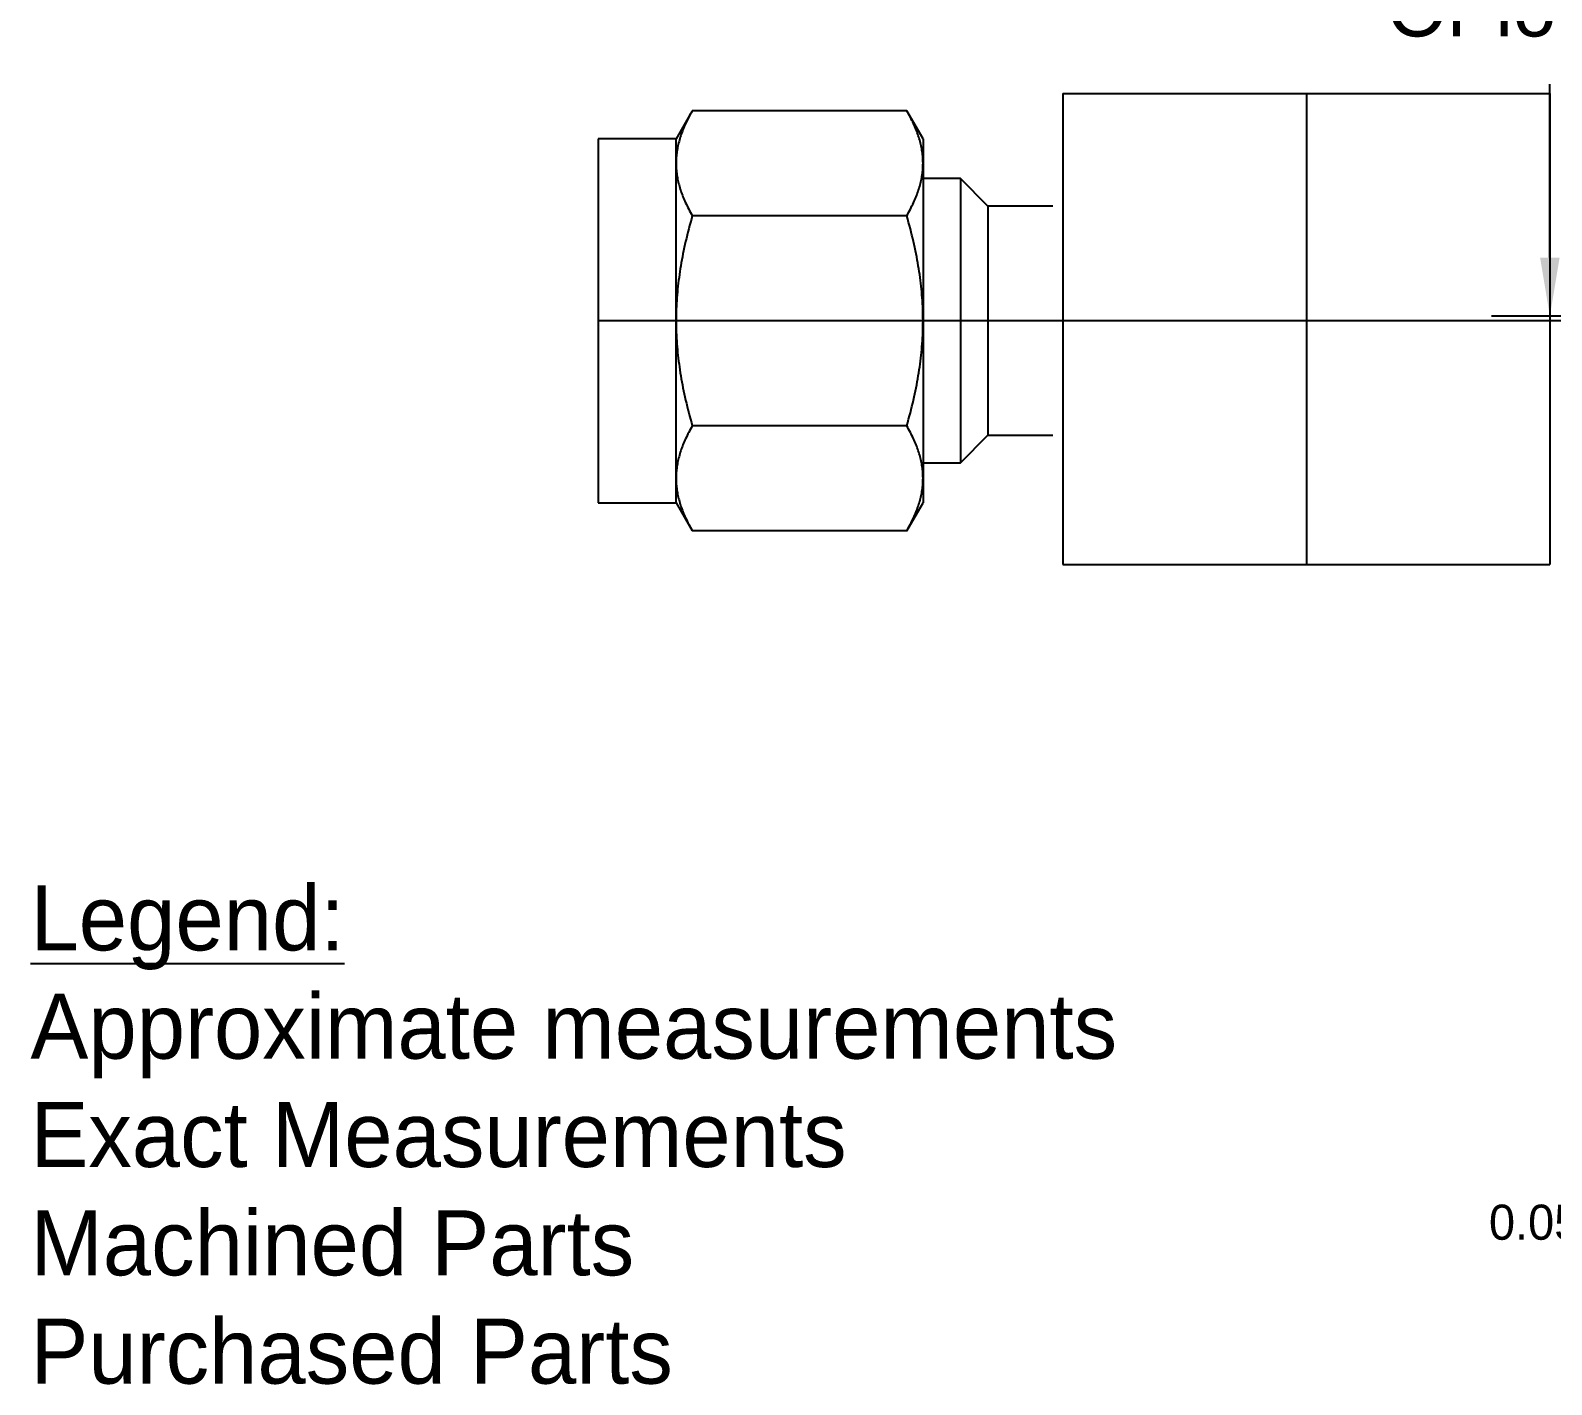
# Model space of a CAD drawing. Extents: x 22.1 to 29.7, y -15.3 to -5.1.
# Drawn here: x 22.124 to 24.465, y -10.509 to -8.425 of the extents above; entities that cross this region are included whole.
import ezdxf

# ---------------------------------------------------------------- set-up
doc = ezdxf.new("R2010")
doc.units = 0
doc.header["$MEASUREMENT"] = 0
doc.linetypes.add('CENTER2', pattern=[28.575, 19.05, -3.175, 3.175, -3.175])
doc.layers.get('0').update_dxf_attribs({"linetype": 'CONTINUOUS'})
doc.layers.get('Defpoints').update_dxf_attribs({"linetype": 'CONTINUOUS'})
doc.layers.add('TRDETAIL3', color=7, linetype='CONTINUOUS')
doc.layers.add('TRMODEL1', color=7, linetype='CONTINUOUS')
doc.dimstyles.get("Standard").update_dxf_attribs({"dimtxt": 0.18, "dimasz": 0.18, "dimexe": 0.18, "dimexo": 0.0625, "dimgap": 0.09, "dimtad": 0, "dimtih": 1, "dimtoh": 1, "dimdec": 4, "dimzin": 0, "dimdsep": 46, "dimtxsty": 'Standard', "dimcen": 0.09, "dimadec": 0, "dimazin": 0, "dimtfac": 1, "dimtdec": 4, "dimtofl": 0, "dimtmove": 0, "dimatfit": 3, "dimfxl": 1, "dimtolj": 1, "dimtzin": 0, "dimarcsym": 0})

# ---------------------------------------------------------------- blocks, each defined once
blk = doc.blocks.new('*D16')
at = {"color": 0, "linetype": 'Continuous', "lineweight": -2, "transparency": 16777216}
for p, q in [((24.6862, -10.0386), (24.6862, -9.9846)), ((25.3469, -10.0926), (24.6322, -10.0926)), ((25.3469, -10.1512), (24.6322, -10.1512)), ((24.6862, -10.2052), (24.6862, -10.2592)), ((24.6862, -10.2592), (24.6322, -10.2592))]:
    blk.add_line(p, q, dxfattribs=at)
at = {"color": 0, "linetype": 'Continuous', "transparency": 16777216}
for points in [[(24.6772, -10.0386), (24.6952, -10.0386), (24.6862, -10.0926)], [(24.6772, -10.2052), (24.6952, -10.2052), (24.6862, -10.1512)]]:
    blk.add_solid(points, dxfattribs=at)
at = {"layer": 'Defpoints', "color": 0, "linetype": 'Continuous', "transparency": 16777216}
for p in [(25.3656, -10.0926), (24.6862, -10.1512), (25.3656, -10.1512)]:
    blk.add_point(p, dxfattribs=at)
at = {"color": 0, "linetype": 'Continuous', "transparency": 16777216, "insert": (24.4792, -10.2592), "char_height": 0.054, "attachment_point": 5}
blk.add_mtext('\\A1;0.0586', dxfattribs=at)
blk = doc.blocks.new('*D28')
at = {"color": 0, "linetype": 'Continuous', "lineweight": -2, "transparency": 16777216}
for p, q in [((25.1062, -7.7907), (24.3725, -7.7907)), ((24.4625, -7.8807), (24.4625, -8.1475)), ((24.4625, -8.7743), (24.4625, -8.5075)), ((25.1062, -8.8643), (24.3725, -8.8643))]:
    blk.add_line(p, q, dxfattribs=at)
at = {"color": 0, "linetype": 'Continuous', "transparency": 16777216}
for points in [[(24.4475, -7.8807), (24.4775, -7.8807), (24.4625, -7.7907)], [(24.4475, -8.7743), (24.4775, -8.7743), (24.4625, -8.8643)]]:
    blk.add_solid(points, dxfattribs=at)
at = {"layer": 'Defpoints', "color": 0, "linetype": 'Continuous', "transparency": 16777216}
for p in [(25.1374, -7.7907), (24.4625, -8.8643), (25.1374, -8.8643)]:
    blk.add_point(p, dxfattribs=at)
at = {"color": 0, "linetype": 'Continuous', "transparency": 16777216, "insert": (24.4625, -8.3275), "char_height": 0.09, "attachment_point": 5}
blk.add_mtext('\\A1;1.0736\\POr longer', dxfattribs=at)

msp = doc.modelspace()

# ---------------------------------------------------------------- linework, layer by layer
at = {"color": 252, "linetype": 'Continuous'}
for p, q in [((23.71324, -8.52152), (23.71324, -9.24652)), ((23.71324, -8.52152), (24.46245, -8.52152)), ((24.46245, -8.52152), (24.46245, -9.24652)), ((23.71324, -9.24652), (24.46245, -9.24652))]:
    msp.add_line(p, q, dxfattribs=at)
at = {"layer": 'TRDETAIL3', "color": 252, "linetype": 'CENTER2'}
for p, q in [((24.08784, -8.52152), (24.08784, -9.24652)), ((25.16784, -8.87152), (22.99784, -8.87152))]:
    msp.add_line(p, q, dxfattribs=at)
at = {"layer": 'TRMODEL1', "color": 252, "linetype": 'Continuous'}
for p, q in [((23.14285, -8.54821), (23.11784, -8.59152)), ((23.13366, -8.56561), (23.13253, -8.56802)), ((23.13483, -8.56319), (23.13366, -8.56561)), ((23.13605, -8.56075), (23.13483, -8.56319)), ((23.13731, -8.55829), (23.13605, -8.56075)), ((23.13862, -8.5558), (23.13731, -8.55829)), ((23.13998, -8.55329), (23.13862, -8.5558)), ((23.14139, -8.55076), (23.13998, -8.55329)), ((23.14285, -8.54821), (23.14139, -8.55076)), ((23.47283, -8.54821), (23.14285, -8.54821)), ((23.47429, -8.55076), (23.47283, -8.54821)), ((23.49784, -8.59152), (23.47283, -8.54821)), ((23.4757, -8.55329), (23.47429, -8.55076)), ((23.47706, -8.5558), (23.4757, -8.55329)), ((23.47837, -8.55829), (23.47706, -8.5558)), ((23.47964, -8.56075), (23.47837, -8.55829)), ((23.48086, -8.56319), (23.47964, -8.56075)), ((23.48203, -8.56561), (23.48086, -8.56319)), ((23.48316, -8.56802), (23.48203, -8.56561)), ((23.12433, -8.58896), (23.12363, -8.59123)), ((23.12508, -8.58669), (23.12433, -8.58896)), ((23.12586, -8.5844), (23.12508, -8.58669)), ((23.12669, -8.5821), (23.12586, -8.5844)), ((23.12755, -8.57979), (23.12669, -8.5821)), ((23.12846, -8.57747), (23.12755, -8.57979)), ((23.12941, -8.57513), (23.12846, -8.57747)), ((23.13041, -8.57277), (23.12941, -8.57513)), ((23.13145, -8.5704), (23.13041, -8.57277)), ((23.13253, -8.56802), (23.13145, -8.5704)), ((23.48424, -8.5704), (23.48316, -8.56802)), ((23.48528, -8.57277), (23.48424, -8.5704)), ((23.48627, -8.57513), (23.48528, -8.57277)), ((23.48723, -8.57747), (23.48627, -8.57513)), ((23.48813, -8.57979), (23.48723, -8.57747)), ((23.489, -8.5821), (23.48813, -8.57979)), ((23.48983, -8.5844), (23.489, -8.5821)), ((23.49061, -8.58669), (23.48983, -8.5844)), ((23.49135, -8.58896), (23.49061, -8.58669)), ((23.49205, -8.59123), (23.49135, -8.58896)), ((22.99784, -8.59152), (22.99784, -9.15152)), ((23.11784, -8.59152), (22.99784, -8.59152)), ((23.11784, -8.62903), (23.11784, -8.59152)), ((23.11883, -8.61353), (23.11857, -8.61574)), ((23.11913, -8.61132), (23.11883, -8.61353)), ((23.11947, -8.6091), (23.11913, -8.61132)), ((23.11985, -8.60689), (23.11947, -8.6091)), ((23.12027, -8.60467), (23.11985, -8.60689)), ((23.12073, -8.60244), (23.12027, -8.60467)), ((23.12123, -8.60021), (23.12073, -8.60244)), ((23.12177, -8.59798), (23.12123, -8.60021)), ((23.12235, -8.59574), (23.12177, -8.59798)), ((23.12297, -8.59349), (23.12235, -8.59574)), ((23.12363, -8.59123), (23.12297, -8.59349)), ((23.49271, -8.59349), (23.49205, -8.59123)), ((23.49333, -8.59574), (23.49271, -8.59349)), ((23.49391, -8.59798), (23.49333, -8.59574)), ((23.49445, -8.60021), (23.49391, -8.59798)), ((23.49495, -8.60244), (23.49445, -8.60021)), ((23.49541, -8.60467), (23.49495, -8.60244)), ((23.49583, -8.60689), (23.49541, -8.60467)), ((23.49621, -8.6091), (23.49583, -8.60689)), ((23.49655, -8.61132), (23.49621, -8.6091)), ((23.49686, -8.61353), (23.49655, -8.61132)), ((23.49712, -8.61574), (23.49686, -8.61353)), ((23.49784, -8.59152), (23.49784, -8.62903)), ((23.11786, -8.62681), (23.11784, -8.62903)), ((23.11784, -8.62903), (23.11786, -8.63126)), ((23.11784, -8.87152), (23.11784, -8.62903)), ((23.11792, -8.62459), (23.11786, -8.62681)), ((23.11786, -8.63126), (23.11792, -8.63348)), ((23.11803, -8.62238), (23.11792, -8.62459)), ((23.11792, -8.63348), (23.11803, -8.63569)), ((23.11817, -8.62016), (23.11803, -8.62238)), ((23.11803, -8.63569), (23.11817, -8.6379)), ((23.11835, -8.61795), (23.11817, -8.62016)), ((23.11857, -8.61574), (23.11835, -8.61795)), ((23.49734, -8.61795), (23.49712, -8.61574)), ((23.49752, -8.62016), (23.49734, -8.61795)), ((23.49766, -8.62238), (23.49752, -8.62016)), ((23.49752, -8.6379), (23.49766, -8.63569)), ((23.49776, -8.62459), (23.49766, -8.62238)), ((23.49766, -8.63569), (23.49776, -8.63348)), ((23.49782, -8.62681), (23.49776, -8.62459)), ((23.49776, -8.63348), (23.49782, -8.63126)), ((23.49784, -8.62903), (23.49782, -8.62681)), ((23.49782, -8.63126), (23.49784, -8.62903)), ((23.49784, -8.62903), (23.49784, -8.87152)), ((23.11817, -8.6379), (23.11835, -8.64012)), ((23.11835, -8.64012), (23.11857, -8.64233)), ((23.11857, -8.64233), (23.11883, -8.64454)), ((23.11883, -8.64454), (23.11913, -8.64675)), ((23.11913, -8.64675), (23.11947, -8.64897)), ((23.11947, -8.64897), (23.11985, -8.65118)), ((23.11985, -8.65118), (23.12027, -8.6534)), ((23.12027, -8.6534), (23.12073, -8.65563)), ((23.12073, -8.65563), (23.12123, -8.65786)), ((23.12123, -8.65786), (23.12177, -8.66009)), ((23.12177, -8.66009), (23.12235, -8.66233)), ((23.49333, -8.66233), (23.49391, -8.66009)), ((23.49391, -8.66009), (23.49445, -8.65786)), ((23.49445, -8.65786), (23.49495, -8.65563)), ((23.49495, -8.65563), (23.49541, -8.6534)), ((23.49541, -8.6534), (23.49583, -8.65118)), ((23.49583, -8.65118), (23.49621, -8.64897)), ((23.49621, -8.64897), (23.49655, -8.64675)), ((23.49655, -8.64675), (23.49686, -8.64454)), ((23.49686, -8.64454), (23.49712, -8.64233)), ((23.49712, -8.64233), (23.49734, -8.64012)), ((23.49734, -8.64012), (23.49752, -8.6379)), ((23.55534, -8.65277), (23.49784, -8.65277)), ((23.55534, -8.65277), (23.55534, -9.09027)), ((23.59784, -8.69527), (23.55534, -8.65277)), ((23.12235, -8.66233), (23.12297, -8.66458)), ((23.12297, -8.66458), (23.12363, -8.66684)), ((23.12363, -8.66684), (23.12433, -8.66911)), ((23.12433, -8.66911), (23.12508, -8.67138)), ((23.12508, -8.67138), (23.12586, -8.67367)), ((23.12586, -8.67367), (23.12669, -8.67597)), ((23.12669, -8.67597), (23.12755, -8.67828)), ((23.12755, -8.67828), (23.12846, -8.6806)), ((23.12846, -8.6806), (23.12941, -8.68294)), ((23.12941, -8.68294), (23.13041, -8.68529)), ((23.48528, -8.68529), (23.48627, -8.68294)), ((23.48627, -8.68294), (23.48723, -8.6806)), ((23.48723, -8.6806), (23.48813, -8.67828)), ((23.48813, -8.67828), (23.489, -8.67597)), ((23.489, -8.67597), (23.48983, -8.67367)), ((23.48983, -8.67367), (23.49061, -8.67138)), ((23.49061, -8.67138), (23.49135, -8.66911)), ((23.49135, -8.66911), (23.49205, -8.66684)), ((23.49205, -8.66684), (23.49271, -8.66458)), ((23.49271, -8.66458), (23.49333, -8.66233)), ((23.13041, -8.68529), (23.13145, -8.68766)), ((23.13145, -8.68766), (23.13253, -8.69005)), ((23.13253, -8.69005), (23.13366, -8.69245)), ((23.13366, -8.69245), (23.13483, -8.69488)), ((23.13483, -8.69488), (23.13605, -8.69732)), ((23.13605, -8.69732), (23.13731, -8.69978)), ((23.13731, -8.69978), (23.13862, -8.70227)), ((23.13862, -8.70227), (23.13998, -8.70478)), ((23.13998, -8.70478), (23.14139, -8.70731)), ((23.14139, -8.70731), (23.14285, -8.70986)), ((23.47283, -8.70986), (23.47429, -8.70731)), ((23.47429, -8.70731), (23.4757, -8.70478)), ((23.4757, -8.70478), (23.47706, -8.70227)), ((23.47706, -8.70227), (23.47837, -8.69978)), ((23.47837, -8.69978), (23.47964, -8.69732)), ((23.47964, -8.69732), (23.48086, -8.69488)), ((23.48086, -8.69488), (23.48203, -8.69245)), ((23.48203, -8.69245), (23.48316, -8.69005)), ((23.48316, -8.69005), (23.48424, -8.68766)), ((23.48424, -8.68766), (23.48528, -8.68529)), ((23.59784, -8.69527), (23.59784, -9.04777)), ((23.69784, -8.69527), (23.59784, -8.69527)), ((23.13731, -8.73002), (23.13605, -8.73495)), ((23.13862, -8.72505), (23.13731, -8.73002)), ((23.13998, -8.72004), (23.13862, -8.72505)), ((23.14139, -8.71498), (23.13998, -8.72004)), ((23.14285, -8.70986), (23.14139, -8.71498)), ((23.47283, -8.70986), (23.14285, -8.70986)), ((23.47429, -8.71498), (23.47283, -8.70986)), ((23.4757, -8.72004), (23.47429, -8.71498)), ((23.47706, -8.72505), (23.4757, -8.72004)), ((23.47837, -8.73002), (23.47706, -8.72505)), ((23.47964, -8.73495), (23.47837, -8.73002)), ((23.13145, -8.75426), (23.13041, -8.759)), ((23.13253, -8.74949), (23.13145, -8.75426)), ((23.13366, -8.74468), (23.13253, -8.74949)), ((23.13483, -8.73984), (23.13366, -8.74468)), ((23.13605, -8.73495), (23.13483, -8.73984)), ((23.48086, -8.73984), (23.47964, -8.73495)), ((23.48203, -8.74468), (23.48086, -8.73984)), ((23.48316, -8.74949), (23.48203, -8.74468)), ((23.48424, -8.75426), (23.48316, -8.74949)), ((23.48528, -8.759), (23.48424, -8.75426)), ((23.12669, -8.77766), (23.12586, -8.78225)), ((23.12755, -8.77303), (23.12669, -8.77766)), ((23.12846, -8.76838), (23.12755, -8.77303)), ((23.12941, -8.76371), (23.12846, -8.76838)), ((23.13041, -8.759), (23.12941, -8.76371)), ((23.48627, -8.76371), (23.48528, -8.759)), ((23.48723, -8.76838), (23.48627, -8.76371)), ((23.48813, -8.77303), (23.48723, -8.76838)), ((23.489, -8.77766), (23.48813, -8.77303)), ((23.48983, -8.78225), (23.489, -8.77766)), ((23.12297, -8.80043), (23.12235, -8.80492)), ((23.12363, -8.79591), (23.12297, -8.80043)), ((23.12433, -8.79138), (23.12363, -8.79591)), ((23.12508, -8.78683), (23.12433, -8.79138)), ((23.12586, -8.78225), (23.12508, -8.78683)), ((23.49061, -8.78683), (23.48983, -8.78225)), ((23.49135, -8.79138), (23.49061, -8.78683)), ((23.49205, -8.79591), (23.49135, -8.79138)), ((23.49271, -8.80043), (23.49205, -8.79591)), ((23.49333, -8.80492), (23.49271, -8.80043)), ((23.12027, -8.82279), (23.11985, -8.82723)), ((23.12073, -8.81834), (23.12027, -8.82279)), ((23.12123, -8.81388), (23.12073, -8.81834)), ((23.12177, -8.80941), (23.12123, -8.81388)), ((23.12235, -8.80492), (23.12177, -8.80941)), ((23.49391, -8.80941), (23.49333, -8.80492)), ((23.49445, -8.81388), (23.49391, -8.80941)), ((23.49495, -8.81834), (23.49445, -8.81388)), ((23.49541, -8.82279), (23.49495, -8.81834)), ((23.49583, -8.82723), (23.49541, -8.82279)), ((23.11857, -8.84493), (23.11835, -8.84936)), ((23.11883, -8.84051), (23.11857, -8.84493)), ((23.11913, -8.83609), (23.11883, -8.84051)), ((23.11947, -8.83166), (23.11913, -8.83609)), ((23.11985, -8.82723), (23.11947, -8.83166)), ((23.49621, -8.83166), (23.49583, -8.82723)), ((23.49655, -8.83609), (23.49621, -8.83166)), ((23.49686, -8.84051), (23.49655, -8.83609)), ((23.49712, -8.84493), (23.49686, -8.84051)), ((23.49734, -8.84936), (23.49712, -8.84493)), ((23.11786, -8.86708), (23.11784, -8.87152)), ((23.11784, -8.87152), (23.11786, -8.87597)), ((23.11784, -9.11401), (23.11784, -8.87152)), ((23.11792, -8.86264), (23.11786, -8.86708)), ((23.11803, -8.85821), (23.11792, -8.86264)), ((23.11817, -8.85378), (23.11803, -8.85821)), ((23.11835, -8.84936), (23.11817, -8.85378)), ((23.49752, -8.85378), (23.49734, -8.84936)), ((23.49766, -8.85821), (23.49752, -8.85378)), ((23.49776, -8.86264), (23.49766, -8.85821)), ((23.49782, -8.86708), (23.49776, -8.86264)), ((23.49784, -8.87152), (23.49782, -8.86708)), ((23.49782, -8.87597), (23.49784, -8.87152)), ((23.49784, -8.87152), (23.49784, -9.11401)), ((23.11786, -8.87597), (23.11792, -8.8804)), ((23.11792, -8.8804), (23.11803, -8.88484)), ((23.11803, -8.88484), (23.11817, -8.88926)), ((23.11817, -8.88926), (23.11835, -8.89369)), ((23.11835, -8.89369), (23.11857, -8.89811)), ((23.49712, -8.89811), (23.49734, -8.89369)), ((23.49734, -8.89369), (23.49752, -8.88926)), ((23.49752, -8.88926), (23.49766, -8.88484)), ((23.49766, -8.88484), (23.49776, -8.8804)), ((23.49776, -8.8804), (23.49782, -8.87597)), ((23.11857, -8.89811), (23.11883, -8.90253)), ((23.11883, -8.90253), (23.11913, -8.90696)), ((23.11913, -8.90696), (23.11947, -8.91138)), ((23.11947, -8.91138), (23.11985, -8.91582)), ((23.11985, -8.91582), (23.12027, -8.92026)), ((23.49541, -8.92026), (23.49583, -8.91582)), ((23.49583, -8.91582), (23.49621, -8.91138)), ((23.49621, -8.91138), (23.49655, -8.90696)), ((23.49655, -8.90696), (23.49686, -8.90253)), ((23.49686, -8.90253), (23.49712, -8.89811)), ((23.12027, -8.92026), (23.12073, -8.92471)), ((23.12073, -8.92471), (23.12123, -8.92916)), ((23.12123, -8.92916), (23.12177, -8.93363)), ((23.12177, -8.93363), (23.12235, -8.93812)), ((23.12235, -8.93812), (23.12297, -8.94262)), ((23.49271, -8.94262), (23.49333, -8.93812)), ((23.49333, -8.93812), (23.49391, -8.93363)), ((23.49391, -8.93363), (23.49445, -8.92916)), ((23.49445, -8.92916), (23.49495, -8.92471)), ((23.49495, -8.92471), (23.49541, -8.92026)), ((23.12297, -8.94262), (23.12363, -8.94713)), ((23.12363, -8.94713), (23.12433, -8.95166)), ((23.12433, -8.95166), (23.12508, -8.95622)), ((23.12508, -8.95622), (23.12586, -8.96079)), ((23.12586, -8.96079), (23.12669, -8.96539)), ((23.12669, -8.96539), (23.12755, -8.97001)), ((23.48813, -8.97001), (23.489, -8.96539)), ((23.489, -8.96539), (23.48983, -8.96079)), ((23.48983, -8.96079), (23.49061, -8.95622)), ((23.49061, -8.95622), (23.49135, -8.95166)), ((23.49135, -8.95166), (23.49205, -8.94713)), ((23.49205, -8.94713), (23.49271, -8.94262)), ((23.12755, -8.97001), (23.12846, -8.97466)), ((23.12846, -8.97466), (23.12941, -8.97933)), ((23.12941, -8.97933), (23.13041, -8.98404)), ((23.13041, -8.98404), (23.13145, -8.98878)), ((23.13145, -8.98878), (23.13253, -8.99355)), ((23.48316, -8.99355), (23.48424, -8.98878)), ((23.48424, -8.98878), (23.48528, -8.98404)), ((23.48528, -8.98404), (23.48627, -8.97933)), ((23.48627, -8.97933), (23.48723, -8.97466)), ((23.48723, -8.97466), (23.48813, -8.97001)), ((23.13253, -8.99355), (23.13366, -8.99836)), ((23.13366, -8.99836), (23.13483, -9.00321)), ((23.13483, -9.00321), (23.13605, -9.00809)), ((23.13605, -9.00809), (23.13731, -9.01302)), ((23.47837, -9.01302), (23.47964, -9.00809)), ((23.47964, -9.00809), (23.48086, -9.00321)), ((23.48086, -9.00321), (23.48203, -8.99836)), ((23.48203, -8.99836), (23.48316, -8.99355)), ((23.13731, -9.01302), (23.13862, -9.01799)), ((23.13862, -9.01799), (23.13998, -9.023)), ((23.13998, -9.023), (23.14139, -9.02807)), ((23.14139, -9.03574), (23.13998, -9.03827)), ((23.14139, -9.02807), (23.14285, -9.03318)), ((23.14285, -9.03318), (23.14139, -9.03574)), ((23.47283, -9.03318), (23.14285, -9.03318)), ((23.47283, -9.03318), (23.47429, -9.02807)), ((23.47429, -9.03574), (23.47283, -9.03318)), ((23.47429, -9.02807), (23.4757, -9.023)), ((23.4757, -9.03827), (23.47429, -9.03574)), ((23.4757, -9.023), (23.47706, -9.01799)), ((23.47706, -9.01799), (23.47837, -9.01302)), ((23.13041, -9.05775), (23.12941, -9.0601)), ((23.13145, -9.05538), (23.13041, -9.05775)), ((23.13253, -9.05299), (23.13145, -9.05538)), ((23.13366, -9.05059), (23.13253, -9.05299)), ((23.13483, -9.04817), (23.13366, -9.05059)), ((23.13605, -9.04572), (23.13483, -9.04817)), ((23.13731, -9.04326), (23.13605, -9.04572)), ((23.13862, -9.04077), (23.13731, -9.04326)), ((23.13998, -9.03827), (23.13862, -9.04077)), ((23.47706, -9.04077), (23.4757, -9.03827)), ((23.47837, -9.04326), (23.47706, -9.04077)), ((23.47964, -9.04572), (23.47837, -9.04326)), ((23.48086, -9.04817), (23.47964, -9.04572)), ((23.48203, -9.05059), (23.48086, -9.04817)), ((23.48316, -9.05299), (23.48203, -9.05059)), ((23.48424, -9.05538), (23.48316, -9.05299)), ((23.48528, -9.05775), (23.48424, -9.05538)), ((23.48627, -9.0601), (23.48528, -9.05775)), ((23.55534, -9.09027), (23.59784, -9.04777)), ((23.59784, -9.04777), (23.69784, -9.04777)), ((23.12235, -9.08071), (23.12177, -9.08295)), ((23.12297, -9.07846), (23.12235, -9.08071)), ((23.12363, -9.0762), (23.12297, -9.07846)), ((23.12433, -9.07394), (23.12363, -9.0762)), ((23.12508, -9.07166), (23.12433, -9.07394)), ((23.12586, -9.06937), (23.12508, -9.07166)), ((23.12669, -9.06708), (23.12586, -9.06937)), ((23.12755, -9.06476), (23.12669, -9.06708)), ((23.12846, -9.06244), (23.12755, -9.06476)), ((23.12941, -9.0601), (23.12846, -9.06244)), ((23.48723, -9.06244), (23.48627, -9.0601)), ((23.48813, -9.06476), (23.48723, -9.06244)), ((23.489, -9.06708), (23.48813, -9.06476)), ((23.48983, -9.06937), (23.489, -9.06708)), ((23.49061, -9.07166), (23.48983, -9.06937)), ((23.49135, -9.07394), (23.49061, -9.07166)), ((23.49205, -9.0762), (23.49135, -9.07394)), ((23.49271, -9.07846), (23.49205, -9.0762)), ((23.49333, -9.08071), (23.49271, -9.07846)), ((23.49391, -9.08295), (23.49333, -9.08071)), ((23.11817, -9.10514), (23.11803, -9.10735)), ((23.11835, -9.10293), (23.11817, -9.10514)), ((23.11857, -9.10072), (23.11835, -9.10293)), ((23.11883, -9.0985), (23.11857, -9.10072)), ((23.11913, -9.09629), (23.11883, -9.0985)), ((23.11947, -9.09408), (23.11913, -9.09629)), ((23.11985, -9.09186), (23.11947, -9.09408)), ((23.12027, -9.08964), (23.11985, -9.09186)), ((23.12073, -9.08742), (23.12027, -9.08964)), ((23.12123, -9.08519), (23.12073, -9.08742)), ((23.12177, -9.08295), (23.12123, -9.08519)), ((23.49445, -9.08519), (23.49391, -9.08295)), ((23.49495, -9.08742), (23.49445, -9.08519)), ((23.49541, -9.08964), (23.49495, -9.08742)), ((23.49583, -9.09186), (23.49541, -9.08964)), ((23.49621, -9.09408), (23.49583, -9.09186)), ((23.49655, -9.09629), (23.49621, -9.09408)), ((23.49686, -9.0985), (23.49655, -9.09629)), ((23.49712, -9.10072), (23.49686, -9.0985)), ((23.49734, -9.10293), (23.49712, -9.10072)), ((23.49752, -9.10514), (23.49734, -9.10293)), ((23.49766, -9.10735), (23.49752, -9.10514)), ((23.49784, -9.09027), (23.55534, -9.09027)), ((23.11786, -9.11179), (23.11784, -9.11401)), ((23.11784, -9.11401), (23.11786, -9.11623)), ((23.11784, -9.15152), (23.11784, -9.11401)), ((23.11792, -9.10957), (23.11786, -9.11179)), ((23.11786, -9.11623), (23.11792, -9.11845)), ((23.11803, -9.10735), (23.11792, -9.10957)), ((23.11792, -9.11845), (23.11803, -9.12067)), ((23.11803, -9.12067), (23.11817, -9.12288)), ((23.11817, -9.12288), (23.11835, -9.12509)), ((23.11835, -9.12509), (23.11857, -9.1273)), ((23.11857, -9.1273), (23.11883, -9.12951)), ((23.49686, -9.12951), (23.49712, -9.1273)), ((23.49712, -9.1273), (23.49734, -9.12509)), ((23.49734, -9.12509), (23.49752, -9.12288)), ((23.49752, -9.12288), (23.49766, -9.12067)), ((23.49776, -9.10957), (23.49766, -9.10735)), ((23.49766, -9.12067), (23.49776, -9.11845)), ((23.49782, -9.11179), (23.49776, -9.10957)), ((23.49776, -9.11845), (23.49782, -9.11623)), ((23.49784, -9.11401), (23.49782, -9.11179)), ((23.49782, -9.11623), (23.49784, -9.11401)), ((23.49784, -9.11401), (23.49784, -9.15152)), ((22.99784, -9.15152), (23.11784, -9.15152)), ((23.11784, -9.15152), (23.14285, -9.19484)), ((23.11883, -9.12951), (23.11913, -9.13173)), ((23.11913, -9.13173), (23.11947, -9.13394)), ((23.11947, -9.13394), (23.11985, -9.13616)), ((23.11985, -9.13616), (23.12027, -9.13838)), ((23.12027, -9.13838), (23.12073, -9.1406)), ((23.12073, -9.1406), (23.12123, -9.14283)), ((23.12123, -9.14283), (23.12177, -9.14506)), ((23.12177, -9.14506), (23.12235, -9.14731)), ((23.12235, -9.14731), (23.12297, -9.14956)), ((23.12297, -9.14956), (23.12363, -9.15181)), ((23.12363, -9.15181), (23.12433, -9.15408)), ((23.47283, -9.19484), (23.49784, -9.15152)), ((23.49135, -9.15408), (23.49205, -9.15181)), ((23.49205, -9.15181), (23.49271, -9.14956)), ((23.49271, -9.14956), (23.49333, -9.14731)), ((23.49333, -9.14731), (23.49391, -9.14506)), ((23.49391, -9.14506), (23.49445, -9.14283)), ((23.49445, -9.14283), (23.49495, -9.1406)), ((23.49495, -9.1406), (23.49541, -9.13838)), ((23.49541, -9.13838), (23.49583, -9.13616)), ((23.49583, -9.13616), (23.49621, -9.13394)), ((23.49621, -9.13394), (23.49655, -9.13173)), ((23.49655, -9.13173), (23.49686, -9.12951)), ((23.12433, -9.15408), (23.12508, -9.15636)), ((23.12508, -9.15636), (23.12586, -9.15864)), ((23.12586, -9.15864), (23.12669, -9.16094)), ((23.12669, -9.16094), (23.12755, -9.16325)), ((23.12755, -9.16325), (23.12846, -9.16558)), ((23.12846, -9.16558), (23.12941, -9.16792)), ((23.12941, -9.16792), (23.13041, -9.17027)), ((23.13041, -9.17027), (23.13145, -9.17264)), ((23.13145, -9.17264), (23.13253, -9.17502)), ((23.13253, -9.17502), (23.13366, -9.17743)), ((23.48203, -9.17743), (23.48316, -9.17502)), ((23.48316, -9.17502), (23.48424, -9.17264)), ((23.48424, -9.17264), (23.48528, -9.17027)), ((23.48528, -9.17027), (23.48627, -9.16792)), ((23.48627, -9.16792), (23.48723, -9.16558)), ((23.48723, -9.16558), (23.48813, -9.16325)), ((23.48813, -9.16325), (23.489, -9.16094)), ((23.489, -9.16094), (23.48983, -9.15864)), ((23.48983, -9.15864), (23.49061, -9.15636)), ((23.49061, -9.15636), (23.49135, -9.15408)), ((23.13366, -9.17743), (23.13483, -9.17985)), ((23.13483, -9.17985), (23.13605, -9.18229)), ((23.13605, -9.18229), (23.13731, -9.18476)), ((23.13731, -9.18476), (23.13862, -9.18724)), ((23.13862, -9.18724), (23.13998, -9.18975)), ((23.13998, -9.18975), (23.14139, -9.19228)), ((23.14139, -9.19228), (23.14285, -9.19484)), ((23.47283, -9.19484), (23.14285, -9.19484)), ((23.47283, -9.19484), (23.47429, -9.19228)), ((23.47429, -9.19228), (23.4757, -9.18975)), ((23.4757, -9.18975), (23.47706, -9.18724)), ((23.47706, -9.18724), (23.47837, -9.18476)), ((23.47837, -9.18476), (23.47964, -9.18229)), ((23.47964, -9.18229), (23.48086, -9.17985)), ((23.48086, -9.17985), (23.48203, -9.17743))]:
    msp.add_line(p, q, dxfattribs=at)

# ---------------------------------------------------------------- texts
at = {"linetype": 'Continuous', "insert": (22.12425, -9.74051), "char_height": 0.1, "attachment_point": 1}
msp.add_mtext_dynamic_manual_height_columns('{\\LLegend:\\P\\l\\C6;Approximate measurements}\\P{\\C3;Exact Measurements\\P\\C0;Machined Parts\\P\\C252;Purchased Parts}', width=2.4442469, gutter_width=0, heights=[0.95816], dxfattribs=at)

# ---------------------------------------------------------------- dimensions: what is measured, and where the dimension line sits
at = {"color": 3, "linetype": 'Continuous'}
dim = msp.add_linear_dim(base=(24.46245, -8.86434), p1=(25.13745, -7.79074), p2=(25.13745, -8.86434), angle=90, text='<>\\POr longer', dimstyle='Standard', override={"dimscale": 0.5}, dxfattribs=at)
dim.commit()
dim.dimension.update_dxf_attribs({"geometry": '*D28', "text_midpoint": (24.46245, -8.32754)})
dim = msp.add_linear_dim(base=(24.68621, -10.15122), p1=(25.36564, -10.09259), p2=(25.36564, -10.15122), angle=90, dimstyle='Standard', override={"dimscale": 0.3}, dxfattribs=at)
dim.commit()
dim.dimension.update_dxf_attribs({"geometry": '*D16', "text_midpoint": (24.47921, -10.25922)})

doc.saveas('drawing.dxf')
